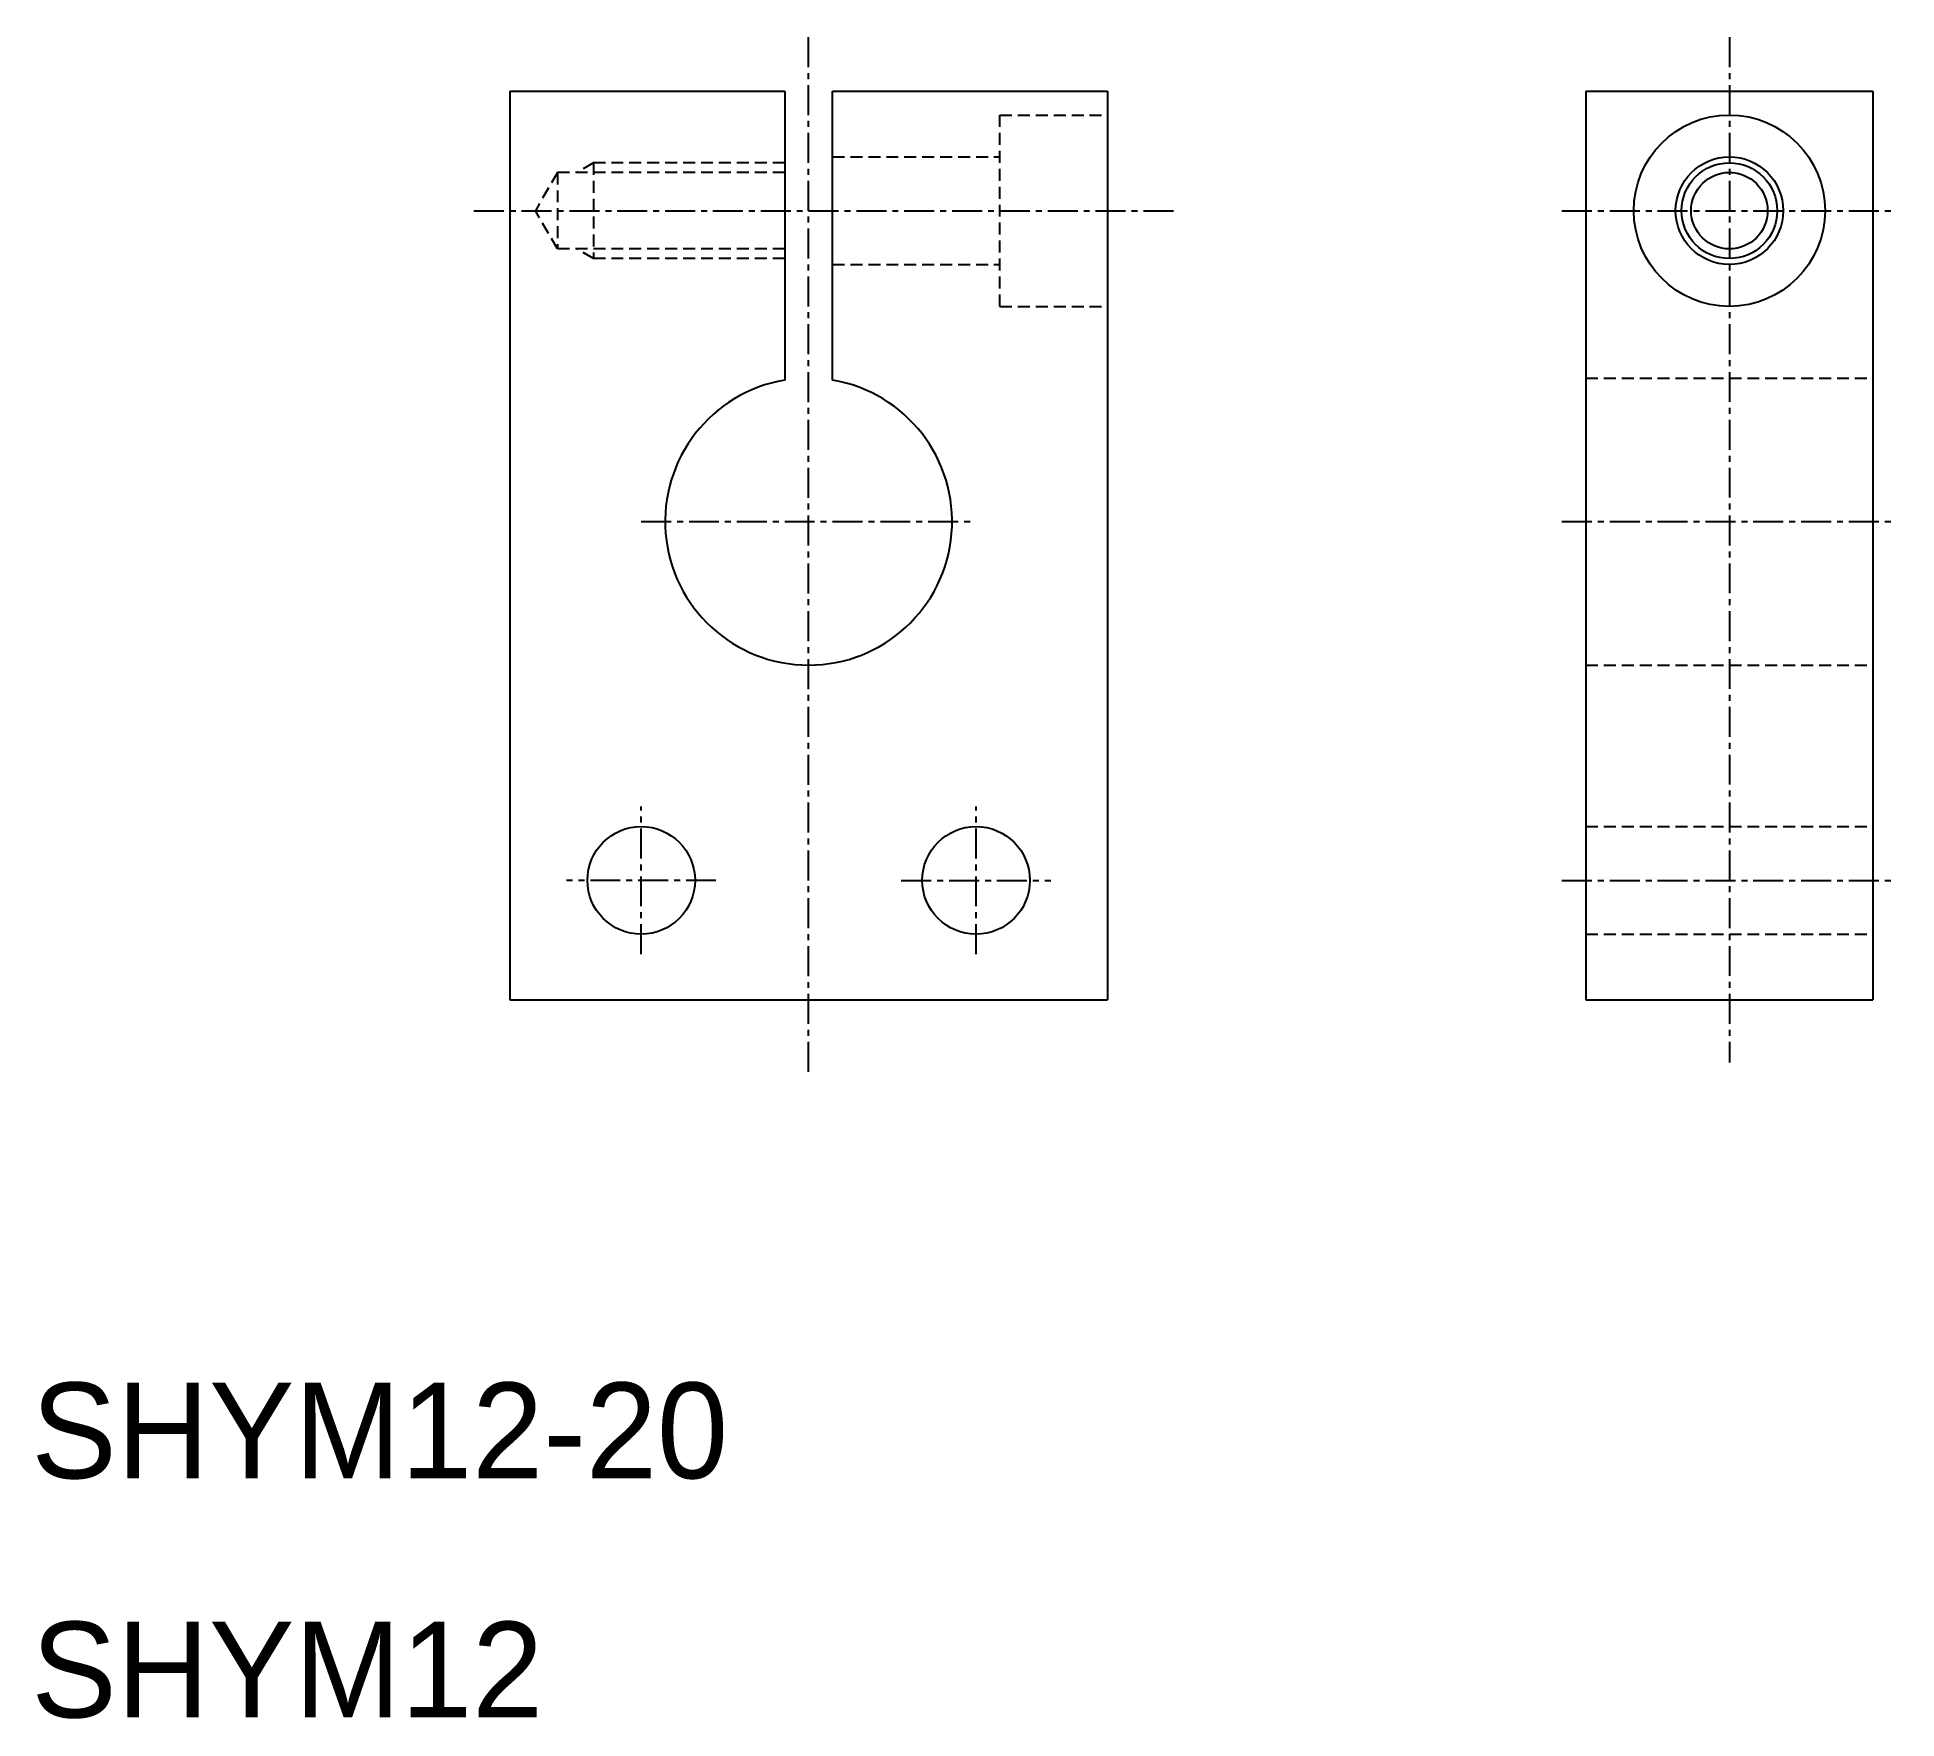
# Model space of a CAD drawing. Extents: x 10.2 to 88, y 9.9 to 80.3.
import ezdxf

# ---------------------------------------------------------------- set-up
doc = ezdxf.new("R2010")
doc.units = 0
doc.linetypes.add('CENTER', pattern=[2, 1.25, -0.25, 0.25, -0.25])
doc.linetypes.add('DASHED', pattern=[0.75, 0.5, -0.25])
doc.layers.get('0').update_dxf_attribs({"linetype": 'CONTINUOUS'})
doc.layers.add('CENTER', color=1, linetype='CENTER')

msp = doc.modelspace()

# ---------------------------------------------------------------- linework, layer by layer
at = {"color": 7, "linetype": 'CONTINUOUS'}
for p, q in [((30, 78), (30, 40)), ((30, 78), (41.5, 78)), ((41.5, 78), (41.5, 65.916)), ((43.5, 65.916), (43.5, 78)), ((43.5, 78), (55, 78)), ((55, 78), (55, 40)), ((75, 78), (75, 40)), ((75, 78), (87, 78)), ((87, 78), (87, 40)), ((30, 40), (55, 40)), ((75, 40), (87, 40))]:
    msp.add_line(p, q, dxfattribs=at)
at = {"color": 3, "linetype": 'DASHED'}
for p, q in [((50.5, 69), (50.5, 77)), ((50.5, 77), (55, 77)), ((33.5, 75), (32.807, 74.6)), ((33.5, 75), (33.5, 71)), ((41.5, 75), (33.5, 75)), ((43.5, 75.25), (50.5, 75.25)), ((32, 74.6), (31.076, 73)), ((41.5, 74.6), (32, 74.6)), ((32, 74.6), (32, 71.4)), ((32, 71.4), (31.076, 73)), ((41.5, 71.4), (32, 71.4)), ((33.5, 71), (32.807, 71.4)), ((41.5, 71), (33.5, 71)), ((43.5, 70.75), (50.5, 70.75)), ((50.5, 69), (55, 69)), ((75, 66), (87, 66)), ((75, 54), (87, 54)), ((75, 47.25), (87, 47.25)), ((75, 42.75), (87, 42.75))]:
    msp.add_line(p, q, dxfattribs=at)
at = {"color": 7, "linetype": 'CONTINUOUS'}
for centre, radius in [((81, 73), 4), ((81, 73), 2.25), ((81, 73), 1.6), ((35.5, 45), 2.25), ((49.5, 45), 2.25)]:
    msp.add_circle(centre, radius, dxfattribs=at)
at = {"color": 3, "linetype": 'CONTINUOUS'}
msp.add_circle((81, 73), 2, dxfattribs=at)
at = {"color": 7, "linetype": 'CONTINUOUS'}
msp.add_arc((42.5, 60), 6, 99.59407, 80.40593, dxfattribs=at)
at = {"layer": 'CENTER', "color": 1, "linetype": 'CENTER'}
for p, q in [((42.5, 37), (42.5, 80.254)), ((81, 80.254), (81, 37.388)), ((28.5, 73), (58, 73)), ((74, 73), (88, 73)), ((35.5, 60), (49.5, 60)), ((74, 60), (88, 60)), ((35.5, 41.916), (35.5, 48.084)), ((49.5, 41.916), (49.5, 48.084)), ((38.625, 45), (32.376, 45)), ((46.375, 45), (52.624, 45)), ((74, 45), (88, 45))]:
    msp.add_line(p, q, dxfattribs=at)

# ---------------------------------------------------------------- texts
at = {"color": 7, "linetype": 'CONTINUOUS'}
for s, p in [('SHYM12-20', (10, 20)), ('SHYM12', (10, 10))]:
    msp.add_text(s, height=4, dxfattribs=at).set_placement(p)

doc.saveas('drawing.dxf')
